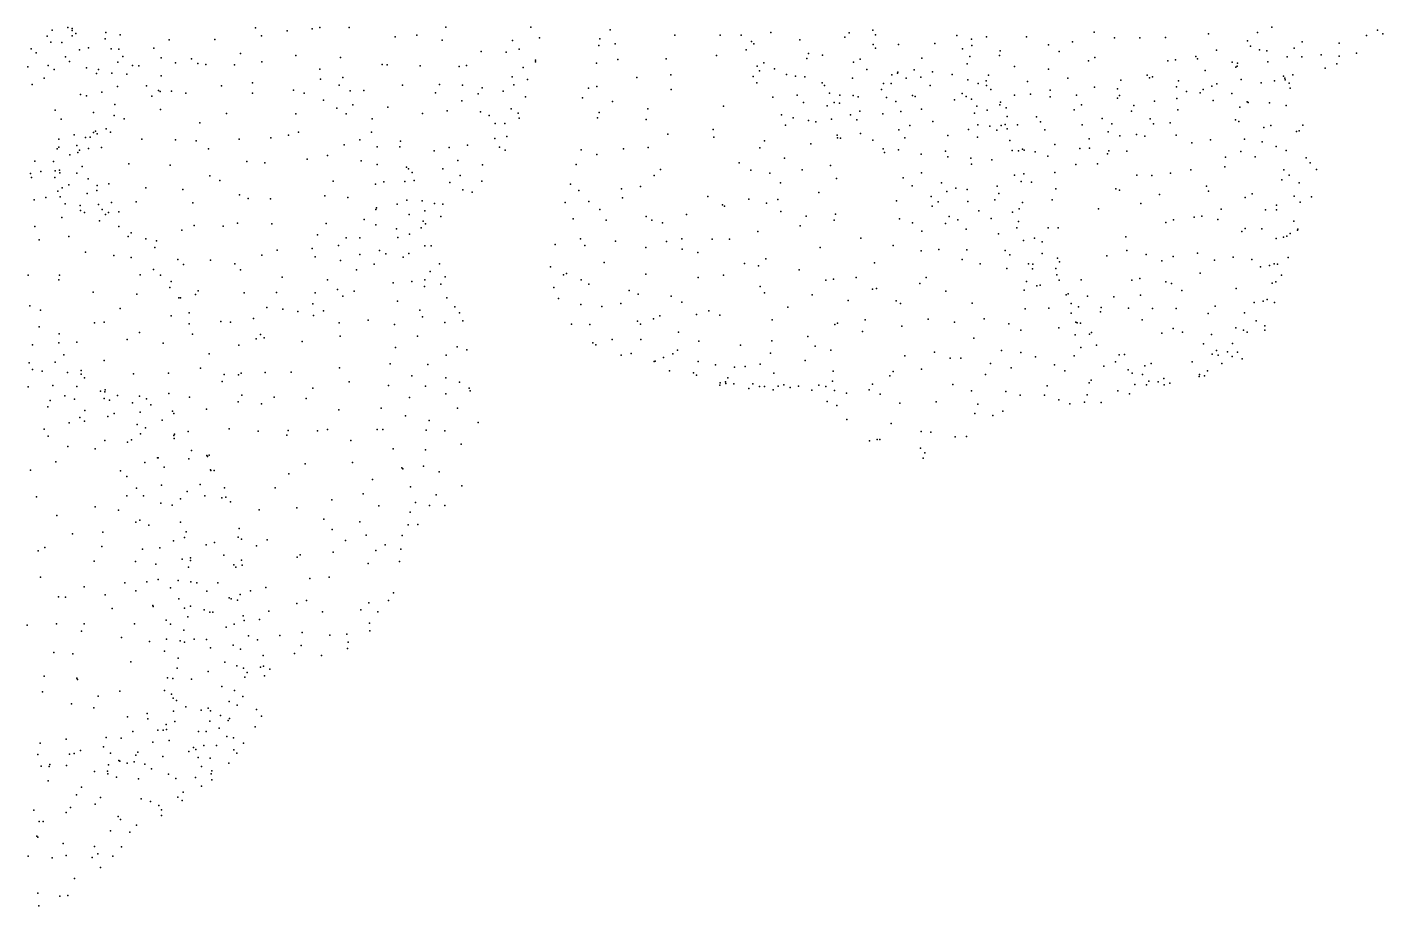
# Model space of a CAD drawing. Header units: metres. Extents: x -25 to 25, y -27.7 to 27.8.
# Drawn here: x 13.45 to 24.16, y -27.74 to -20.81 of the extents above; entities that cross this region are included whole.
import ezdxf

# ---------------------------------------------------------------- set-up
doc = ezdxf.new("R2010")
doc.units = ezdxf.units.M

msp = doc.modelspace()

# ---------------------------------------------------------------- linework, layer by layer
for p in [(13.6515, -20.8284, -4.8422), (13.7753, -20.8079, -0.7818), (13.8101, -20.8309, -7.3774), (13.8102, -20.8172, -4.6932), (13.8387, -20.855, -0.3804), (14.076, -20.847, -4.2024), (14.1889, -20.8647, -2.1942), (15.2573, -20.8105, -7.0563), (15.5063, -20.8347, -2.1745), (15.7039, -20.8187, -6.6889), (15.7658, -20.8092, -2.2804), (15.9964, -20.8088, -6.3954), (16.7602, -20.8061, -2.6676), (17.4293, -20.8051, -3.8683), (18.0561, -20.8274, -2.5995), (19.3246, -20.8478, -5.3411), (19.943, -20.8508, -1.6265), (20.1307, -20.8299, -4.2186), (20.1504, -20.8659, -6.8477), (21.8777, -20.8436, -2.2626), (22.7787, -20.8581, -3.5184), (23.1664, -20.848, -6.9364), (23.278, -20.8054, -7.6228), (24.1122, -20.8288, -5.8639), (24.1554, -20.8572, -5.4816), (13.6139, -20.8777, 0.2206), (13.6419, -20.924, -0.5575), (13.7277, -20.926, -2.5631), (13.8091, -20.8748, -0.0759), (13.9401, -20.9691, -2.5918), (14.0717, -20.8967, -4.5754), (14.454, -20.9718, -2.1039), (14.5751, -20.9052, -1.9198), (14.9355, -20.9023, -1.9103), (15.3054, -20.8741, -2.1126), (16.3602, -20.8817, -6.2768), (16.5314, -20.8673, -2.5517), (16.7314, -20.9077, -6.1315), (17.2848, -20.9116, -3.4438), (17.4985, -20.889, -4.6786), (17.9673, -20.9513, -3.1197), (17.9762, -20.8982, -2.872), (18.0957, -20.9382, -3.5525), (18.568, -20.8692, -1.9028), (18.9253, -20.868, -1.8459), (19.0911, -20.868, -5.8225), (19.1731, -20.9185, -5.62), (19.1894, -20.936, -3.8609), (19.5536, -20.9061, -6.6239), (19.9092, -20.8833, -3.8212), (20.1323, -20.9423, -4.5262), (20.1516, -20.9718, -4.0511), (20.3324, -20.9422, -1.6581), (20.6196, -20.9344, -6.8886), (20.7929, -20.8703, -7.4817), (20.9072, -20.9012, -8.2201), (20.9117, -20.95, -6.9994), (21.0262, -20.8814, -8.4675), (21.3427, -20.8807, -8.7511), (21.517, -20.9459, -1.8564), (21.7061, -20.9204, -2.057), (22.038, -20.8904, -2.452), (22.2376, -20.8909, -8.6664), (22.4389, -20.8871, -3.0066), (23.0875, -20.912, -7.1915), (23.1114, -20.9546, -3.8839), (23.4558, -20.9722, -4.6635), (23.5194, -20.9211, -6.5865), (23.8104, -20.9327, -6.2308), (24.0263, -20.8718, -5.1815), (13.4878, -20.9751, -5.2593), (13.5269, -21.0086, -0.2517), (13.7582, -21.0394, -7.441), (13.7897, -21.0755, -2.7804), (13.8686, -20.9842, -3.8804), (14.1183, -20.9755, -4.006), (14.1775, -20.9793, -2.4934), (14.2104, -21.0359, -2.7096), (14.5136, -21.0469, -2.3001), (14.7527, -21.0559, -2.1902), (15.1401, -21.0135, -2.204), (15.308, -21.0795, -7.2972), (15.5758, -21.0298, -2.415), (15.9272, -21.0451, -6.376), (17.0375, -20.9974, -5.7673), (17.2347, -21.0034, -3.1691), (17.3383, -20.9789, -5.2779), (17.4662, -21.0794, -4.8324), (17.4672, -21.0652, -4.1426), (18.1161, -21.0599, -2.1053), (18.4981, -21.0552, -3.8596), (18.8951, -21.0297, -3.9076), (19.1304, -20.9848, -1.7477), (19.609, -21.0537, -3.8258), (19.6227, -21.0139, -1.6264), (19.7323, -21.0256, -6.6802), (20.0308, -21.0578, -4.8906), (20.5173, -21.0491, -1.6788), (20.8367, -20.977, -1.6488), (20.8962, -21.0358, -7.3803), (21.1301, -21.0284, -6.6917), (21.1349, -20.9933, -1.6808), (21.6001, -20.997, -8.809), (21.8311, -21.0715, -2.2533), (21.8831, -21.046, -8.7628), (22.4568, -21.0713, -2.8932), (22.5195, -21.0622, -6.6945), (22.6781, -21.0357, -3.2722), (22.6928, -21.0564, -6.8494), (22.8431, -20.9877, -8.2676), (23.1827, -20.9854, -6.6805), (23.2405, -20.9913, -4.0901), (23.2465, -21.0777, -6.4901), (23.4012, -21.0398, -4.443), (23.5162, -21.0388, -6.3968), (23.667, -21.0231, -5.1665), (23.8102, -21.0343, -6.0151), (23.9459, -21.01, -5.3555), (13.4595, -21.1192, -7.3035), (13.6211, -21.1085, -3.7143), (13.6668, -21.1385, -5.2323), (13.9227, -21.1271, -2.9792), (14.0031, -21.1715, -3.2645), (14.0192, -21.1401, -3.5223), (14.1245, -21.1681, -4.6243), (14.1708, -21.0816, -3.0401), (14.2424, -21.1752, -4.4373), (14.2856, -21.1079, -3.7684), (14.3375, -21.1094, -4.1679), (14.6266, -21.0874, -2.8634), (14.8014, -21.0929, -2.4356), (14.8643, -21.1009, -7.3942), (15.0902, -21.1039, -7.3486), (15.7662, -21.1381, -2.4396), (16.2578, -21.1006, -2.4652), (16.2957, -21.1039, -6.1658), (16.5574, -21.1116, -2.5203), (16.8654, -21.1164, -5.8775), (16.9227, -21.1088, -2.7265), (17.3691, -21.1226, -3.7899), (17.9484, -21.0882, -2.4946), (18.5351, -21.1816, -1.7326), (19.2177, -21.1124, -5.8167), (19.2348, -21.1505, -6.0568), (19.2684, -21.0871, -6.2728), (19.3533, -21.1337, -5.4817), (19.4478, -21.1784, -1.5729), (19.9774, -21.0828, -1.6265), (20.0828, -21.1399, -6.6967), (20.2787, -21.1817, -4.8776), (20.3241, -21.1696, -6.6856), (20.3276, -21.1608, -1.6782), (20.4568, -21.1418, -4.2711), (20.6013, -21.1572, -0.9213), (20.7567, -21.1776, -0.5819), (20.8747, -21.0938, -8.0935), (21.0431, -21.1848, -8.4322), (21.2468, -21.1158, -6.9606), (21.5164, -21.1374, -1.9589), (22.2956, -21.1832, -6.7087), (22.7537, -21.1461, -6.3876), (22.9663, -21.081, -7.9162), (22.9935, -21.1201, -6.4358), (23.0047, -21.1123, -3.6346), (23.0086, -21.0902, -7.6688), (23.4434, -21.181, -6.106), (23.7004, -21.128, -5.8562), (23.7924, -21.0955, -5.5354), (13.4948, -21.2581, -3.3012), (13.5898, -21.2089, -3.5171), (14.169, -21.2725, -7.581), (14.3963, -21.2678, -4.0186), (14.5129, -21.1882, -7.5337), (14.9882, -21.2687, -7.473), (15.2336, -21.2441, -2.4006), (15.7703, -21.217, -7.0817), (15.9185, -21.2624, -6.8513), (15.9467, -21.2026, -6.5808), (16.4183, -21.2619, -6.0219), (16.7084, -21.259, -2.5983), (16.8903, -21.2636, -5.6931), (17.0461, -21.2851, -2.899), (17.282, -21.1984, -3.5459), (17.296, -21.261, -5.1317), (17.4041, -21.2193, -4.0135), (17.8851, -21.2877, -2.4367), (17.9516, -21.2723, -3.1678), (18.2682, -21.2018, -1.87), (19.1842, -21.1958, -3.8909), (19.2154, -21.2444, -1.5685), (19.5199, -21.1926, -5.3638), (19.5931, -21.197, -6.5606), (19.7299, -21.2458, -5.269), (19.7485, -21.2666, -3.8902), (19.97, -21.2089, -3.9177), (20.213, -21.2491, -0.7757), (20.2748, -21.2504, -1.0549), (20.393, -21.2072, -0.5766), (20.5089, -21.2007, -4.7011), (20.5822, -21.2653, -0.3794), (20.8808, -21.2206, -7.6575), (20.9601, -21.2491, -8.2227), (21.0229, -21.2287, -7.2665), (21.0272, -21.2659, -0.6988), (21.3515, -21.2352, -1.869), (21.6691, -21.2085, -6.7236), (21.8782, -21.2798, -6.6748), (22.061, -21.2913, -6.5677), (22.0861, -21.2223, -2.3855), (22.3133, -21.2044, -2.6005), (22.3363, -21.1971, -8.465), (22.5262, -21.2768, -2.7576), (22.5433, -21.2293, -8.2794), (22.8054, -21.271, -7.4091), (22.8446, -21.2521, -7.6516), (23.0359, -21.2195, -6.2141), (23.1936, -21.2436, -5.998), (23.2999, -21.2285, -4.1056), (23.3703, -21.1912, -5.3768), (23.3827, -21.2068, -5.6028), (23.3852, -21.221, -5.8906), (23.4166, -21.2468, -4.8447), (23.4244, -21.288, -4.3954), (13.8747, -21.337, -5.1075), (13.9221, -21.3462, -7.5706), (14.0436, -21.3193, -4.7733), (14.4387, -21.351, -3.2708), (14.491, -21.3055, -3.8025), (14.5046, -21.3141, -3.5141), (14.5948, -21.3101, -2.8902), (14.7073, -21.3252, -2.7124), (15.2322, -21.3257, -7.4566), (15.5576, -21.3026, -2.3752), (15.642, -21.3272, -7.258), (15.7932, -21.3804, -2.382), (16.0052, -21.3084, -2.4367), (16.1116, -21.3041, -6.1846), (16.6784, -21.3233, -5.8101), (16.8866, -21.3873, -2.7754), (17.0149, -21.332, -5.4733), (17.2126, -21.3114, -3.2473), (17.3895, -21.3554, -4.7447), (17.8393, -21.3632, -2.6345), (18.0746, -21.393, -1.9907), (18.5392, -21.2966, -3.8314), (19.3412, -21.3586, -5.8944), (19.5334, -21.3411, -1.4441), (19.5835, -21.3996, -3.895), (19.7876, -21.326, -1.4882), (19.8256, -21.4001, -1.0838), (19.8699, -21.3423, -6.6005), (19.9749, -21.3454, -0.8898), (20.0142, -21.3545, -1.2627), (20.1977, -21.2974, -0.5616), (20.2381, -21.3599, -1.5307), (20.312, -21.3921, -0.2551), (20.4438, -21.3455, -5.0293), (20.464, -21.3538, -1.478), (20.7752, -21.3783, -4.8044), (20.8342, -21.3298, -4.465), (20.8674, -21.3535, -0.3275), (20.9083, -21.374, -1.2446), (21.0617, -21.2972, -6.6249), (21.1361, -21.3982, -8.3933), (21.249, -21.3419, -7.0824), (21.3729, -21.3339, -6.624), (21.5283, -21.3539, -6.9167), (21.5301, -21.3018, -8.6891), (21.7378, -21.3418, -8.6548), (22.0598, -21.3651, -8.5161), (22.0759, -21.3449, -6.7998), (22.3539, -21.3886, -6.4091), (22.5286, -21.368, -8.09), (22.6043, -21.3135, -7.0979), (22.7138, -21.3232, -7.8638), (22.7375, -21.2977, -6.2126), (22.8165, -21.385, -2.8739), (22.9626, -21.3292, -6.0247), (23.0841, -21.3935, -3.3769), (23.0922, -21.3986, -5.7026), (13.6772, -21.4602, -5.7082), (13.9781, -21.4795, -4.9139), (14.1409, -21.5012, -3.1365), (14.1477, -21.4168, -4.3775), (14.5071, -21.4551, -2.7444), (15.0279, -21.4877, -2.4114), (15.5759, -21.4892, -7.3868), (15.8982, -21.4447, -6.9932), (15.9724, -21.488, -6.7984), (16.0251, -21.4174, -6.4225), (16.3024, -21.4366, -2.4902), (16.5752, -21.4854, -2.603), (16.7708, -21.4664, -5.5734), (17.032, -21.4733, -3.0129), (17.1026, -21.5019, -5.1942), (17.2762, -21.4507, -3.8035), (17.3316, -21.4831, -4.1963), (17.9707, -21.4788, -3.2239), (18.3543, -21.4497, -3.6644), (18.9517, -21.4287, -1.5247), (19.4099, -21.4967, -1.3003), (19.7699, -21.4274, -5.4296), (19.8677, -21.4053, -0.6886), (19.9521, -21.4965, -0.3535), (20.0278, -21.4685, -3.9992), (20.2093, -21.4897, -6.4864), (20.3504, -21.4716, -5.2176), (20.5129, -21.4515, -4.2208), (20.9312, -21.4843, -1.4299), (20.9514, -21.4289, -7.8421), (21.0327, -21.4616, -7.4163), (21.1321, -21.4179, -0.9702), (21.1816, -21.4432, -0.618), (21.7188, -21.4584, -6.9337), (21.7758, -21.4193, -1.9483), (22.1718, -21.4675, -6.4793), (22.1904, -21.4246, -8.3539), (22.5364, -21.4583, -7.8597), (23.0256, -21.4361, -3.1251), (23.2609, -21.4027, -5.2229), (23.3914, -21.4229, -4.9727), (13.7241, -21.5318, -7.5305), (14.0793, -21.6074, -3.9907), (14.2211, -21.5292, -3.4396), (14.817, -21.5598, -7.6213), (16.1787, -21.5275, -6.1675), (17.1498, -21.5651, -3.3884), (17.2239, -21.5645, -4.9642), (17.3372, -21.5225, -4.48), (17.9575, -21.5215, -2.1874), (18.341, -21.535, -1.7265), (18.87, -21.6127, -3.8163), (19.4394, -21.5778, -1.0975), (19.5012, -21.5221, -5.9847), (19.6231, -21.5424, -0.8384), (19.6806, -21.5513, -5.68), (19.8025, -21.5318, -6.3984), (20.0022, -21.5363, -5.5045), (20.4222, -21.581, -6.4429), (20.6024, -21.5501, -0.0862), (20.8853, -21.6117, -4.4532), (20.9596, -21.5764, -4.775), (21.0526, -21.5869, -7.5859), (21.1423, -21.5826, -8.1693), (21.1747, -21.5721, -0.4227), (21.1893, -21.5115, -1.7978), (21.1901, -21.6063, -1.1352), (21.2724, -21.5771, -0.8066), (21.4227, -21.5123, -1.8185), (21.4541, -21.5526, -7.0683), (21.7832, -21.5759, -8.4515), (21.9393, -21.5266, -6.5689), (22.0149, -21.5694, -1.8545), (22.3176, -21.5288, -2.2454), (22.3453, -21.5682, -7.2536), (22.4753, -21.56, -7.5975), (22.9915, -21.5366, -2.844), (23.0187, -21.5497, -5.8706), (23.215, -21.5959, -3.3004), (23.2704, -21.5809, -3.6724), (23.5243, -21.579, -4.4918), (13.7059, -21.6897, -5.9071), (13.8248, -21.655, -5.672), (13.9163, -21.6747, -5.3554), (13.9532, -21.6732, -3.4965), (13.9786, -21.6372, -2.762), (13.9943, -21.6265, -4.1976), (14.0076, -21.6468, -7.5935), (14.1119, -21.6349, -3.7264), (14.3607, -21.6897, -2.4899), (14.6266, -21.6952, -7.6609), (14.7888, -21.7024, -2.4066), (15.1295, -21.6904, -7.6725), (15.3769, -21.6784, -2.2607), (15.518, -21.6571, -7.5187), (15.596, -21.6352, -2.2723), (16.0816, -21.6944, -6.6761), (16.1738, -21.634, -2.4997), (16.4024, -21.7043, -2.6377), (17.1466, -21.6843, -3.5813), (17.2417, -21.6691, -4.7662), (18.5108, -21.6493, -1.6273), (18.8735, -21.6725, -1.4564), (19.2747, -21.7014, -3.8609), (19.8477, -21.6582, -3.9437), (19.8511, -21.678, -6.0957), (19.8741, -21.6813, -0.1565), (20.0318, -21.6454, -6.2883), (20.1284, -21.6971, -5.7366), (20.3361, -21.6161, -0.0478), (20.3834, -21.6782, -4.1339), (20.7225, -21.6597, -6.4993), (20.9552, -21.6723, -6.5676), (21.1088, -21.6177, -1.5858), (21.2108, -21.7002, -6.6012), (21.486, -21.6159, -8.3969), (21.8377, -21.6874, -1.6405), (21.9875, -21.6308, -8.2713), (22.0791, -21.664, -7.2092), (22.2095, -21.6521, -7.9856), (22.2762, -21.6661, -7.7771), (22.5228, -21.6577, -2.2754), (22.6485, -21.7181, -6.2367), (22.7946, -21.6957, -2.5103), (23.0629, -21.6881, -5.6815), (23.2024, -21.7105, -2.995), (23.4738, -21.6284, -4.2162), (23.4939, -21.6246, -4.8631), (13.6924, -21.7654, -7.4648), (13.7054, -21.7532, -3.0849), (13.7908, -21.8133, -2.7254), (13.8462, -21.7403, -4.6374), (13.855, -21.7945, -3.6571), (13.8676, -21.7765, -4.1071), (13.9397, -21.7631, -5.1159), (14.0422, -21.7558, -2.5233), (14.8859, -21.7646, -7.6968), (15.8258, -21.8173, -7.3087), (15.9558, -21.7332, -2.3892), (16.2166, -21.7493, -6.4304), (16.3968, -21.75, -5.8663), (16.667, -21.7821, -5.3293), (16.7849, -21.7559, -2.9966), (16.9295, -21.7362, -5.1508), (17.1842, -21.7528, -3.866), (17.2283, -21.776, -4.5493), (17.8276, -21.7727, -2.4369), (17.9502, -21.8112, -3.2856), (18.1605, -21.7657, -1.894), (18.3567, -21.755, -3.5973), (19.2376, -21.7583, -1.0751), (19.6416, -21.7252, -0.3198), (20.212, -21.7648, -6.0139), (20.2207, -21.7931, -4.0644), (20.3315, -21.7725, -5.5421), (20.5112, -21.8086, 0.0588), (20.7029, -21.7851, -4.2779), (21.23, -21.7775, -1.3128), (21.28, -21.7813, -7.8806), (21.3118, -21.7684, -7.4338), (21.3236, -21.7757, -0.7113), (21.4107, -21.7893, -6.5866), (21.5118, -21.8234, -8.0433), (21.5673, -21.7309, -8.2357), (21.764, -21.7633, -6.5726), (21.8403, -21.7601, -8.1139), (21.9818, -21.8055, -7.5142), (21.9922, -21.78, -7.9035), (22.1342, -21.7832, -1.6925), (23.0343, -21.7868, -2.6675), (23.1469, -21.8294, -5.459), (23.3138, -21.748, -3.4823), (23.3924, -21.779, -3.8773), (13.5168, -21.8636, -7.2381), (13.6628, -21.8653, -3.5688), (13.7105, -21.9329, -6.15), (13.8894, -21.9054, -2.5069), (14.2582, -21.883, -2.3453), (14.5841, -21.8941, -2.3211), (15.1891, -21.8647, -2.271), (15.3303, -21.8759, -7.7128), (15.6657, -21.8482, -7.4899), (16.0922, -21.8607, -6.8378), (16.2176, -21.8893, -6.6207), (16.4489, -21.9098, -2.8859), (16.4641, -21.9233, -5.7641), (16.7368, -21.9222, -5.1403), (16.8545, -21.8584, -3.2149), (17.0491, -21.8929, -4.8537), (17.7879, -21.8882, -3.0441), (18.4529, -21.9277, -1.6707), (19.0752, -21.875, -3.7992), (19.166, -21.9338, -0.9157), (19.4323, -21.839, -3.8824), (19.5722, -21.9322, -0.1817), (19.7964, -21.8968, -3.9065), (20.7206, -21.8297, -5.0754), (20.9029, -21.8395, -0.0911), (20.9081, -21.8871, -6.4823), (21.0688, -21.8509, -4.6097), (21.7327, -21.8901, -7.5727), (21.9033, -21.8846, -1.4957), (22.6403, -21.9324, -6.1746), (22.9072, -21.9062, -2.4527), (22.9136, -21.8317, -5.9179), (23.3747, -21.93, -3.3939), (23.549, -21.8361, -4.8643), (23.5815, -21.8751, -4.3221), (23.6319, -21.9276, -4.6656), (13.4809, -21.9596, -6.5278), (13.4897, -21.9916, -6.9636), (13.5624, -21.9433, -2.835), (13.6728, -21.9916, -4.0917), (13.6768, -21.9399, -3.7729), (13.7116, -21.9546, -4.7179), (13.8471, -21.9565, -4.9826), (13.9373, -22.0014, -5.2086), (14.0998, -22.0428, -7.4512), (14.8969, -21.9782, -7.737), (14.976, -22.0153, -2.298), (15.8698, -22.0199, -7.3613), (16.2713, -22.0254, -2.8318), (16.437, -22.0219, -6.3439), (16.4925, -21.9534, -5.4069), (16.5105, -22.0158, -5.9496), (16.7912, -22.0309, -3.4286), (16.8738, -21.977, -4.9674), (17.0443, -22.0201, -4.2421), (18.4025, -21.9756, -3.6425), (19.3164, -21.958, -0.5481), (19.4015, -22.0325, -0.3143), (19.8441, -21.9998, 0.063), (20.37, -21.9947, -4.059), (20.515, -21.955, -5.4038), (20.6723, -22.0339, -6.2779), (21.2491, -21.9731, -0.4718), (21.3002, -22.0243, -0.7144), (21.3217, -21.9618, -0.9922), (21.3808, -22.0275, -1.2729), (21.5669, -21.9511, -1.3895), (22.2124, -21.9737, -1.5997), (22.3327, -21.9745, -6.344), (22.4785, -21.9563, -1.8702), (23.3589, -22.0096, -5.1457), (23.4146, -21.9732, -3.6127), (23.4947, -22.0326, -4.9704), (13.6021, -22.1487, -4.7931), (13.6972, -22.0994, -2.5402), (13.7155, -22.1454, -4.98), (13.7312, -22.0742, -6.3402), (13.7844, -22.0483, -7.2725), (13.9278, -22.1172, -2.3759), (14.0036, -22.0954, -6.0509), (14.0086, -22.0544, -5.4697), (14.3911, -22.0737, -2.2633), (14.6842, -22.0875, -2.2801), (15.1305, -22.1288, -7.7736), (15.8045, -22.1355, -2.3679), (15.9868, -22.1503, -7.213), (16.2054, -22.0451, -6.7807), (16.8927, -22.088, -3.7517), (16.9674, -22.1069, -4.4436), (17.7431, -22.0444, -2.6377), (17.8101, -22.094, -3.2623), (18.1465, -22.0798, -3.6014), (18.2968, -22.0621, -1.8166), (18.8283, -22.1417, -1.1987), (19.7023, -22.109, -3.877), (20.4399, -22.0568, 0.1111), (20.5891, -22.1412, -5.5833), (20.715, -22.1028, -5.3238), (20.784, -22.0755, -0.0108), (20.8746, -22.0852, -5.1438), (21.1097, -22.0596, -6.4365), (21.1237, -22.119, -0.3514), (21.5741, -22.0808, -6.4651), (22.0474, -22.0823, -6.4212), (22.0761, -22.0921, -1.4683), (22.3919, -22.125, -1.6931), (22.762, -22.0603, -2.1505), (22.7791, -22.1, -5.9428), (23.0696, -22.1484, -5.4877), (23.124, -22.1201, -2.6316), (23.454, -22.1394, -3.9159), (23.592, -22.143, -4.4309), (13.5092, -22.1682, -4.571), (13.7546, -22.1981, -6.6667), (13.8723, -22.212, -6.4597), (13.8751, -22.2509, -6.9921), (14.0183, -22.2043, -6.2868), (14.0482, -22.2443, -7.195), (14.1204, -22.19, -5.7525), (14.3165, -22.1846, -7.4417), (14.7637, -22.1911, -7.6895), (15.199, -22.1563, -2.2887), (15.376, -22.1599, -7.7542), (16.2071, -22.2451, -6.8865), (16.2122, -22.2298, -3.1732), (16.3741, -22.2027, -3.3826), (16.4524, -22.1717, -5.2549), (16.5717, -22.1762, -5.004), (16.5938, -22.255, -5.8567), (16.6693, -22.1977, -3.6461), (16.7348, -22.2031, -4.7616), (17.7016, -22.1879, -2.998), (17.8892, -22.181, -2.2879), (17.9756, -22.2429, -3.5484), (18.1545, -22.1526, -1.9913), (18.9441, -22.2074, -3.7422), (18.9602, -22.2168, -0.9502), (19.1501, -22.1637, -0.7202), (19.2894, -22.1938, -0.4196), (19.3799, -22.164, -3.8694), (20.3163, -22.1754, -3.9212), (20.5991, -22.2167, -4.0146), (20.6464, -22.1828, -6.0631), (20.8791, -22.1822, -6.2585), (20.9665, -22.2544, -4.1938), (21.0926, -22.1684, -4.9934), (21.2843, -22.2377, -4.6371), (21.3116, -22.1891, -1.0268), (21.545, -22.1676, -1.2634), (21.9096, -22.2393, -6.3852), (22.2447, -22.1966, -1.5431), (22.8798, -22.2418, -2.2047), (23.2298, -22.2471, -2.7974), (23.3157, -22.2103, -3.0609), (23.3159, -22.2458, -5.1193), (23.5022, -22.187, -4.1859), (13.7284, -22.3063, -5.1479), (13.9079, -22.269, -5.2942), (14.0269, -22.3325, -6.8346), (14.0743, -22.2826, -5.5422), (14.0982, -22.2684, -2.2724), (14.1798, -22.262, -6.0091), (15.1159, -22.3516, -2.3433), (15.3863, -22.3582, -2.3741), (15.8157, -22.3553, -7.4689), (16.1146, -22.322, -2.9954), (16.4705, -22.2827, -6.5051), (16.58, -22.3354, -4.6283), (16.5977, -22.3576, -4.1338), (16.7203, -22.3002, -4.3344), (17.7637, -22.3169, -3.3033), (18.026, -22.3285, -2.1054), (18.3419, -22.298, -1.7527), (18.3858, -22.327, -3.7815), (18.4695, -22.3499, -1.5123), (18.6595, -22.2833, -1.2657), (19.4031, -22.2611, -0.2), (19.6046, -22.2965, 0.0024), (19.8244, -22.3271, -3.8129), (19.8347, -22.2796, 0.1054), (20.339, -22.3187, 0.1191), (20.4415, -22.3505, -3.8529), (20.7025, -22.3535, -0.047), (20.7333, -22.2981, -5.8922), (20.8013, -22.3258, -5.6457), (21.0638, -22.3139, -5.1508), (21.2308, -22.2648, -4.8673), (21.2782, -22.3378, -6.2507), (22.4412, -22.3474, -6.1574), (22.502, -22.3244, -1.7274), (22.6662, -22.3043, -5.9866), (22.7266, -22.2977, -1.9724), (22.8531, -22.3218, -5.7374), (23.4527, -22.3355, -4.859), (13.5145, -22.3775, -5.0205), (13.7844, -22.4562, -2.3891), (14.1781, -22.3789, -6.594), (14.253, -22.4582, -6.9835), (14.2759, -22.4288, -5.8967), (14.676, -22.4059, -7.5539), (14.7743, -22.3707, -2.2884), (15.0012, -22.3761, -7.7338), (15.7477, -22.4427, -2.5686), (15.973, -22.4667, -7.243), (16.0808, -22.467, -3.2068), (16.2075, -22.3653, -3.4353), (16.3695, -22.3959, -3.8165), (16.3801, -22.4641, -4.1151), (16.4725, -22.4391, -4.3766), (16.5651, -22.3889, -5.58), (19.2207, -22.4169, -3.8066), (19.557, -22.3739, -3.8516), (20.0348, -22.4704, 0.108), (20.5161, -22.4152, 0.0432), (20.867, -22.3998, -0.2288), (21.1217, -22.4366, -4.1129), (21.2659, -22.3879, -4.2936), (21.4046, -22.47, -1.0978), (21.5144, -22.3896, -6.2665), (21.5928, -22.3883, -1.2082), (22.1274, -22.4602, -1.4237), (23.0428, -22.4178, -2.3892), (23.0687, -22.3947, -5.3841), (23.199, -22.3958, -5.2088), (23.3701, -22.4611, -3.3012), (23.3973, -22.4552, -3.5412), (23.423, -22.4333, -3.976), (23.4816, -22.4082, -4.3632), (23.4851, -22.398, -4.6346), (13.5493, -22.4827, -5.2108), (14.3907, -22.4762, -6.2169), (14.4624, -22.5433, -7.244), (14.4759, -22.4909, -2.2696), (15.4278, -22.5651, -2.5181), (15.7045, -22.5528, -7.4934), (15.9129, -22.5274, -2.9351), (16.2368, -22.5674, -6.8912), (16.5938, -22.5318, -5.4175), (16.645, -22.5314, -6.0067), (17.6234, -22.5213, -3.0197), (17.8232, -22.4755, -2.2574), (17.8572, -22.5293, -3.5302), (18.0992, -22.4951, -3.7288), (18.3375, -22.5441, -3.8204), (18.5012, -22.4972, -1.2803), (18.6231, -22.4746, -1.1008), (18.6256, -22.5578, -3.7975), (18.8612, -22.4785, -3.7305), (18.9982, -22.478, -0.7693), (19.7144, -22.5431, -3.7928), (20.2902, -22.5284, 0.0632), (20.5108, -22.5711, -3.7129), (20.6507, -22.5607, -0.1654), (20.8706, -22.5625, -3.8341), (21.1743, -22.5668, -5.3539), (21.3183, -22.4892, -4.9186), (21.4675, -22.4984, -4.4294), (22.1357, -22.5682, -6.1968), (23.3136, -22.472, -4.9663), (13.9156, -22.5795, -5.5037), (14.1381, -22.6059, -5.6817), (14.2762, -22.6236, -2.2934), (14.6449, -22.6381, -7.3785), (14.6887, -22.6775, -2.3734), (14.9019, -22.6448, -7.5486), (15.0933, -22.6737, -2.4809), (15.3062, -22.6031, -7.6544), (15.7277, -22.6175, -2.7995), (15.9275, -22.6475, -3.1686), (16.0801, -22.5995, -3.4255), (16.1931, -22.6764, -4.2363), (16.2869, -22.5947, -4.453), (16.4214, -22.6193, -6.6618), (16.4675, -22.5901, -4.8897), (16.7091, -22.672, -5.6376), (18.0079, -22.6629, -2.0399), (18.7477, -22.5843, -0.8936), (19.1165, -22.6695, -0.6529), (19.2848, -22.6325, -0.484), (20.1439, -22.6639, -3.6615), (20.8353, -22.6395, -0.4923), (20.9769, -22.673, -0.7608), (21.2113, -22.602, -5.7816), (21.3583, -22.673, -5.9226), (21.3934, -22.6751, -5.0111), (21.4651, -22.5923, -4.208), (21.5885, -22.6285, -6.1508), (21.6037, -22.6568, -1.161), (21.9753, -22.6092, -1.3407), (22.2861, -22.5979, -1.4959), (22.4117, -22.6482, -6.0022), (22.4994, -22.6143, -1.671), (22.691, -22.5873, -5.7943), (22.8274, -22.6442, -2.0517), (22.9737, -22.6205, -2.2484), (23.1222, -22.638, -5.1289), (23.2614, -22.6855, -2.9072), (23.2981, -22.674, -3.1236), (23.3235, -22.6767, -3.4429), (23.4071, -22.6232, -4.4499), (13.4617, -22.7634, -2.4233), (13.7107, -22.7612, -5.5674), (14.3478, -22.7601, -5.8884), (14.4531, -22.7181, -6.9038), (14.5086, -22.7616, -6.5423), (15.1378, -22.7195, -7.5731), (15.468, -22.7784, -2.7564), (16.0549, -22.7201, -3.8544), (16.6371, -22.7324, -6.2769), (16.7555, -22.7754, -5.3918), (17.5847, -22.6965, -2.7135), (17.687, -22.7594, -2.3641), (17.7112, -22.749, -3.217), (18.3371, -22.7544, -1.5894), (18.7516, -22.7806, -3.7221), (18.9513, -22.7619, -0.7595), (19.2261, -22.6897, -3.7414), (19.5475, -22.7204, -0.2178), (19.9992, -22.7795, -0.0747), (20.5505, -22.7798, -3.6186), (21.1863, -22.7099, -3.7594), (21.3909, -22.7122, -3.8361), (21.5747, -22.7089, -4.3538), (21.583, -22.759, -4.7703), (22.2377, -22.7894, -5.9909), (22.7137, -22.7466, -1.9042), (23.1898, -22.697, -2.6956), (23.3551, -22.7619, -4.2338), (13.7061, -22.7979, -2.4288), (13.9747, -22.8965, -2.4424), (14.5807, -22.8593, -6.0877), (14.5903, -22.8109, -7.0695), (14.8057, -22.8861, -7.2419), (15.8252, -22.7999, -7.2747), (15.905, -22.8764, -3.6856), (16.035, -22.8882, -7.0867), (16.3437, -22.8234, -4.4727), (16.4898, -22.8118, -4.6674), (16.592, -22.8516, -6.4471), (16.5946, -22.7997, -4.8737), (16.7206, -22.8331, -5.1348), (17.6115, -22.8602, -2.8814), (17.8275, -22.7998, -3.4223), (17.8892, -22.8323, -2.1373), (18.206, -22.8833, -3.6912), (19.2403, -22.8525, -0.6202), (19.7583, -22.8005, -0.1406), (19.8196, -22.7929, -3.7001), (20.1262, -22.8716, -3.6194), (20.1599, -22.8683, -0.2003), (20.5018, -22.828, -0.3725), (20.707, -22.8887, -0.7141), (21.3234, -22.8806, -1.0064), (21.3427, -22.8123, -3.6231), (21.4235, -22.8465, -5.5247), (21.4515, -22.8422, -5.2823), (21.6013, -22.8009, -3.9334), (21.7751, -22.7991, -6.0483), (22.1737, -22.8013, -1.4004), (22.4414, -22.8153, -5.8224), (22.4872, -22.8286, -1.6344), (22.5676, -22.8828, -5.5867), (22.9962, -22.8678, -2.3771), (23.2825, -22.8258, -3.7786), (23.3108, -22.8147, -4.6269), (13.4764, -23.0035, -5.8498), (14.3217, -22.9133, -2.4299), (14.6528, -22.94, -6.848), (14.6657, -22.9419, -6.2812), (14.7836, -22.9151, -2.5171), (15.167, -22.9029, -7.4166), (15.4221, -22.9, -7.4043), (15.7085, -22.9893, -3.4731), (15.7279, -22.9021, -3.2618), (15.9458, -22.9288, -4.0384), (16.3792, -22.9665, -6.7876), (16.7662, -22.9405, -6.1057), (17.6484, -22.9476, -2.5421), (17.8246, -22.9946, -3.2433), (18.1417, -22.9861, -1.9901), (18.2788, -22.9116, -1.754), (18.5384, -22.928, -1.0921), (18.623, -22.9746, -3.6662), (19.2735, -22.9021, -3.6991), (19.6507, -22.9169, -0.3248), (19.9338, -22.9612, -3.632), (20.3144, -22.9646, -0.4283), (20.3475, -22.9851, -3.512), (20.9126, -22.9822, -3.4532), (21.6559, -22.9175, -5.8301), (21.6707, -22.9089, -4.9798), (21.6959, -22.9869, -5.623), (21.8238, -22.9268, -1.2299), (22.0326, -22.9332, -5.8864), (22.2423, -22.9208, -5.8242), (22.8325, -23.0058, -2.1883), (23.1405, -22.9777, -2.7506), (23.2107, -22.9677, -3.6086), (23.2425, -22.955, -3.1626), (23.2999, -22.979, -4.2974), (13.5592, -23.0395, -2.4653), (14.1899, -23.0253, -5.8249), (14.5927, -23.0829, -6.0442), (14.7347, -23.0595, -6.6206), (15.2415, -23.1049, -7.1887), (15.3464, -23.0163, -2.9635), (15.4717, -23.0299, -3.1514), (15.5918, -23.0478, -7.2334), (15.7142, -23.0792, -3.8725), (15.7941, -23.0448, -7.1541), (16.5543, -23.0385, -4.5709), (16.5759, -23.0913, -6.588), (16.8308, -23.0119, -5.2114), (16.8683, -23.0584, -5.418), (17.9902, -23.0106, -3.4478), (18.3994, -23.1068, -1.6768), (18.4478, -23.0835, -1.4196), (18.7384, -23.0721, -0.9509), (18.8358, -23.0438, -3.6367), (18.9233, -23.0788, -0.8485), (19.4576, -23.0158, -0.5729), (20.5651, -23.1098, -3.3827), (21.0091, -23.1061, -3.2915), (21.3318, -23.0277, -3.2769), (21.5177, -23.022, -1.1124), (21.6962, -23.0622, -3.6007), (21.7529, -23.011, -4.7992), (21.9274, -23.0504, -5.4333), (21.933, -23.0164, -5.6499), (22.147, -23.0225, -5.5829), (22.3368, -23.0244, -5.4478), (22.5246, -23.0255, -5.3214), (22.777, -23.0635, -5.1225), (23.0619, -23.0586, -4.9138), (13.551, -23.17, -7.9755), (13.9873, -23.1384, -5.8188), (14.0632, -23.1322, -2.5304), (14.3424, -23.215, -2.5711), (14.733, -23.1466, -2.6363), (14.9824, -23.1276, -7.0224), (15.0597, -23.1342, -2.8219), (15.9173, -23.1391, -4.0469), (16.1476, -23.1161, -7.0269), (16.3548, -23.1522, -4.3322), (16.7503, -23.1348, -4.9022), (16.8932, -23.1219, -5.6319), (17.7504, -23.1487, -2.7665), (17.8948, -23.152, -3.1105), (18.273, -23.1248, -3.5077), (18.2954, -23.1499, -1.9365), (18.5949, -23.2115, -3.4667), (19.3357, -23.1153, -3.6452), (19.8295, -23.1509, -3.5525), (19.8509, -23.1407, -0.528), (20.0492, -23.2079, -3.4643), (20.0702, -23.1157, -0.5139), (20.3578, -23.1635, -0.6895), (20.7735, -23.1339, -3.3215), (21.2027, -23.1468, -1.004), (21.2969, -23.1963, -3.0541), (21.5965, -23.1783, -3.1972), (21.7328, -23.1326, -1.2311), (21.7432, -23.1396, -4.2931), (21.7696, -23.1398, -4.5742), (21.8545, -23.215, -3.6662), (22.2562, -23.1146, -5.2526), (22.4105, -23.2186, -1.6152), (22.5002, -23.1829, -5.1139), (22.575, -23.2111, -1.82), (22.9941, -23.1776, -2.6421), (23.0554, -23.1954, -3.5755), (23.0838, -23.2109, -2.9505), (23.155, -23.1212, -3.3006), (23.2234, -23.1962, -4.2587), (23.2249, -23.1616, -4.5233), (13.4979, -23.3118, -2.6088), (13.7046, -23.2953, -7.7262), (13.7068, -23.2255, -5.9852), (13.8473, -23.2915, -2.635), (14.2447, -23.27, -5.8944), (14.5296, -23.2978, -2.6483), (14.7601, -23.2279, -6.2922), (15.1255, -23.3137, -3.1493), (15.2635, -23.2637, -7.0238), (15.2958, -23.2308, -3.4089), (15.3263, -23.2558, -3.6247), (15.6248, -23.285, -7.1048), (15.9242, -23.2445, -7.1003), (16.5366, -23.2441, -4.4901), (16.8479, -23.327, -5.005), (17.9189, -23.2973, -2.8475), (17.9435, -23.3115, -2.5548), (18.0725, -23.2695, -3.1148), (18.2998, -23.2705, -3.2854), (18.7563, -23.2822, -1.1072), (19.0843, -23.3157, -3.5215), (19.3314, -23.2795, -0.8565), (19.6177, -23.2467, -0.7185), (19.6752, -23.3224, -3.4634), (20.9262, -23.2605, -3.0853), (21.7258, -23.233, -3.3598), (21.8395, -23.2273, -4.0725), (21.8953, -23.3135, -4.2743), (22.7405, -23.3044, -2.3754), (22.8036, -23.2294, -4.9703), (22.9685, -23.3006, -3.8254), (13.744, -23.3915, -7.5419), (14.0616, -23.4346, -5.9711), (14.891, -23.3828, -6.5637), (16.3634, -23.3327, -6.9105), (16.7623, -23.3946, -6.2163), (16.9246, -23.3514, -5.6516), (18.1435, -23.3935, -2.5281), (18.2222, -23.3807, -2.9758), (18.4775, -23.4118, -2.1233), (18.5506, -23.3823, -1.8827), (18.5885, -23.3538, -1.6181), (19.3224, -23.3764, -3.495), (19.5949, -23.4346, -0.9464), (19.7969, -23.3546, -0.779), (20.3835, -23.3981, -3.1388), (20.6161, -23.3686, -3.094), (20.7391, -23.417, -0.8653), (20.8251, -23.4161, -2.8984), (21.1465, -23.357, -2.8405), (21.2965, -23.3718, -1.1474), (21.4131, -23.4074, -2.814), (21.7183, -23.3996, -3.0211), (21.7718, -23.333, -1.3417), (22.0745, -23.3917, -4.6528), (22.1155, -23.3873, -3.7115), (22.8082, -23.3858, -4.814), (22.842, -23.3556, -2.6358), (22.8563, -23.3942, -3.4892), (22.9285, -23.3664, -2.8327), (22.9656, -23.4031, -4.0407), (23.0077, -23.371, -4.6444), (23.0446, -23.4219, -4.4403), (13.4712, -23.4531, -7.1204), (13.4979, -23.5074, -2.7546), (13.5738, -23.5195, -8.4378), (13.6747, -23.4494, -7.3122), (13.7736, -23.5309, -6.1588), (13.8808, -23.5145, -7.7478), (14.2936, -23.5417, -5.9411), (14.5701, -23.5345, -5.9534), (14.8229, -23.4959, -2.9188), (14.8234, -23.495, -6.1265), (15.1439, -23.5349, -3.5811), (15.3326, -23.5312, -6.864), (15.5381, -23.5287, -6.9747), (15.9196, -23.4945, -3.9755), (16.3198, -23.4611, -4.2528), (16.6164, -23.4658, -4.5472), (18.4035, -23.4438, -2.88), (18.4109, -23.4402, -2.3805), (18.5239, -23.5182, -2.6264), (18.7155, -23.533, -2.1694), (18.7513, -23.4433, -1.4753), (18.8867, -23.4695, -3.2741), (19.0367, -23.487, -1.2347), (19.1212, -23.4822, -3.3689), (19.2393, -23.4647, -1.1266), (19.3478, -23.5347, -3.3174), (19.8167, -23.5206, -0.9503), (20.2905, -23.5219, -0.8355), (20.513, -23.504, -2.9416), (21.0583, -23.4592, -1.0437), (21.2217, -23.4933, -2.6363), (21.5643, -23.4694, -1.3653), (21.6445, -23.5172, -2.7954), (21.9528, -23.4803, -1.5143), (22.044, -23.4448, -3.4654), (22.1448, -23.5082, -4.3724), (22.1766, -23.535, -1.6985), (22.2754, -23.4767, -3.9696), (22.3265, -23.4599, -3.671), (22.6513, -23.4473, -3.6562), (22.7718, -23.5163, -4.635), (22.8831, -23.4602, -3.0984), (13.4617, -23.6438, -8.6059), (13.6574, -23.6322, -7.0234), (13.8482, -23.6408, -7.1965), (13.8823, -23.5428, -8.0372), (13.9088, -23.5726, -2.8398), (14.995, -23.6008, -6.437), (15.0089, -23.5461, -3.3118), (15.1238, -23.5496, -6.7173), (15.9968, -23.6027, -7.0392), (16.3071, -23.6333, -6.8882), (16.4904, -23.5554, -6.741), (16.5996, -23.6371, -6.4435), (16.7592, -23.5733, -4.71), (16.8668, -23.6064, -5.7516), (18.7389, -23.5515, -2.9557), (18.9211, -23.6307, -2.5587), (18.9234, -23.6129, -2.3109), (18.9678, -23.6026, -1.9471), (18.9689, -23.6162, -2.9932), (18.984, -23.5727, -1.4949), (19.0322, -23.6183, -1.7373), (19.1822, -23.6203, -3.1181), (19.2343, -23.6416, -2.2934), (19.2756, -23.6394, -1.8572), (19.3825, -23.6381, -1.5598), (19.4279, -23.6277, -2.1605), (19.4765, -23.6479, -2.4408), (19.5429, -23.6382, -2.9737), (19.7026, -23.6314, -2.2134), (19.7581, -23.6408, -2.7315), (19.8126, -23.5976, -2.9868), (20.1266, -23.623, -2.7846), (20.2651, -23.5567, -2.9443), (20.7624, -23.6248, -2.5944), (21.0198, -23.5465, -2.5793), (21.5061, -23.6357, -2.5406), (21.8376, -23.6114, -1.6402), (21.8541, -23.5898, -2.784), (22.1976, -23.6242, -2.9551), (22.259, -23.5469, -4.1685), (22.2891, -23.6288, -2.0463), (22.3078, -23.5997, -3.3081), (22.3828, -23.604, -2.5191), (22.4252, -23.5783, -4.5754), (22.4285, -23.6263, -2.8156), (22.4738, -23.6151, -4.3331), (22.7051, -23.5621, -2.928), (22.7072, -23.5449, -3.3028), (22.7468, -23.557, -4.1243), (13.6376, -23.752, -6.785), (13.7533, -23.7132, -8.5197), (13.8282, -23.7404, -2.9679), (14.0337, -23.677, -7.458), (14.0621, -23.7365, -8.4396), (14.0681, -23.6834, -8.2094), (14.0698, -23.6681, -7.9351), (14.1059, -23.7493, -7.2439), (14.1681, -23.711, -7.6305), (14.3418, -23.7167, -8.0321), (14.3979, -23.7388, -5.9352), (14.5742, -23.6957, -2.9826), (14.7369, -23.724, -3.1406), (15.15, -23.7087, -6.5436), (15.4036, -23.7251, -6.7636), (15.6577, -23.7341, -3.7057), (15.7085, -23.6531, -6.9755), (16.4717, -23.7276, -6.6158), (16.7587, -23.6983, -5.9958), (16.9437, -23.6534, -5.5149), (16.9518, -23.6754, -5.062), (19.1511, -23.6577, -2.5502), (19.3426, -23.667, -2.7834), (19.6485, -23.6702, -1.7918), (19.8284, -23.6726, -1.1592), (19.9222, -23.6939, -2.2037), (20.0996, -23.6659, -0.9657), (20.1884, -23.7003, -2.4731), (20.9072, -23.6752, -2.3931), (21.1796, -23.6798, -1.3146), (21.2938, -23.7083, -2.2236), (21.4853, -23.708, -1.7167), (21.5967, -23.7455, -1.9043), (21.8223, -23.7059, -2.5265), (22.0634, -23.6748, -2.5634), (22.1563, -23.6982, -2.3374), (13.6188, -23.8004, -8.686), (13.9102, -23.8302, -8.6289), (14.1418, -23.8533, -7.0454), (14.2859, -23.7706, -3.0319), (14.3465, -23.8422, -7.329), (14.4316, -23.7846, -8.2988), (14.6016, -23.8352, -3.3041), (14.6117, -23.8543, -8.1115), (14.8714, -23.8195, -5.9031), (15.121, -23.7626, -6.308), (15.3052, -23.7785, -3.5862), (15.9157, -23.8243, -6.883), (16.2493, -23.811, -6.7898), (16.8511, -23.8107, -4.7809), (19.7693, -23.7583, -1.4201), (19.8466, -23.7901, -1.8669), (20.343, -23.7716, -0.9744), (20.6286, -23.7614, -0.9738), (20.9342, -23.8539, -1.1988), (20.9572, -23.7802, -2.2095), (21.1569, -23.8365, -1.7683), (21.6834, -23.7775, -2.2116), (21.8011, -23.7637, -1.9736), (21.9316, -23.7676, -2.1445), (13.787, -23.9276, -6.5569), (13.8716, -23.8858, -3.1235), (13.9066, -23.9142, -6.7502), (14.0921, -23.8761, -6.1091), (14.3245, -23.9403, -3.4103), (14.3881, -23.9661, -7.0995), (14.5211, -23.9062, -7.4349), (16.4415, -23.872, -4.2284), (16.6275, -23.9098, -6.0319), (17.0149, -23.9257, -5.1946), (19.9241, -23.8998, -1.5037), (20.2744, -23.9331, -2.1177), (21.0769, -23.8689, -1.4308), (13.5893, -23.9781, -8.8288), (13.6198, -24.0316, -3.1438), (14.0673, -24.0666, -8.8595), (14.2784, -24.0623, -6.8422), (14.3491, -24.0143, -8.7201), (14.6128, -24.0264, -5.8487), (14.6164, -24.0516, -7.234), (14.6166, -24.0163, -3.5635), (14.725, -23.9969, -7.6509), (15.049, -23.9737, -3.5536), (15.2785, -23.9927, -3.5419), (15.5053, -24.0238, -3.5499), (15.5138, -23.9883, -6.3048), (15.7453, -23.9911, -3.6341), (15.8267, -23.9798, -6.6601), (16.0103, -24.0657, -6.481), (16.2165, -23.9796, -6.5674), (16.2615, -23.9789, -4.0227), (16.603, -23.985, -4.3995), (16.7522, -23.9897, -4.5846), (20.1036, -24.069, -1.5736), (20.1637, -24.058, -1.8083), (20.1856, -24.0582, -1.3374), (20.5122, -23.9963, -1.1098), (20.5878, -24.0009, -2.0802), (20.7806, -24.0386, -1.2849), (20.8695, -24.0341, -1.8282), (13.7764, -24.1142, -8.9008), (13.9908, -24.1331, -6.4983), (14.2472, -24.0803, -6.0237), (14.7516, -24.1456, -8.4303), (14.8919, -24.183, -7.9118), (16.3445, -24.1313, -6.1763), (16.5993, -24.1416, -5.9501), (16.8799, -24.0944, -5.6188), (20.5046, -24.1263, -1.2858), (20.5403, -24.163, -1.8156), (13.6812, -24.2361, -3.4204), (14.3837, -24.2412, -5.9402), (14.4831, -24.2037, -3.5343), (14.4898, -24.2044, -6.8845), (14.5355, -24.2777, -8.7919), (14.7322, -24.2108, -7.1532), (14.8719, -24.1863, -3.5525), (14.8792, -24.1927, -7.6853), (15.6491, -24.2495, -3.5779), (16.0218, -24.2405, -6.2321), (16.4132, -24.2829, -4.1845), (16.5827, -24.2693, -4.3999), (20.5265, -24.2059, -1.505), (13.4804, -24.2995, -8.9816), (14.1926, -24.3065, -3.5064), (14.2425, -24.3508, -8.989), (14.9012, -24.2976, -8.2353), (14.9039, -24.3045, -7.4611), (14.9301, -24.3044, -5.693), (15.5202, -24.33, -5.8773), (16.1814, -24.3747, -6.0943), (16.4199, -24.2913, -6.0346), (16.7068, -24.3133, -5.7587), (14.2427, -24.5032, -6.384), (14.3189, -24.4415, -3.3797), (14.3721, -24.5024, -6.0543), (14.5165, -24.4196, -6.7834), (14.7179, -24.4694, -6.9571), (14.8204, -24.4143, -3.4723), (14.8564, -24.5024, -5.6612), (15.0138, -24.4406, -7.7596), (15.4135, -24.4404, -5.6643), (16.1077, -24.4872, -3.8865), (16.4801, -24.4316, -5.8778), (16.6837, -24.4965, -5.5975), (16.8852, -24.4253, -5.1826), (13.5293, -24.5099, -9.0027), (13.9905, -24.5911, -3.3633), (14.511, -24.5624, -8.8981), (14.5998, -24.5772, -3.3157), (14.6663, -24.5278, -5.7898), (14.9917, -24.5199, -8.1352), (15.0226, -24.513, -3.4791), (15.0595, -24.5512, -7.5688), (15.5832, -24.5983, -3.5984), (15.8591, -24.5336, -5.9448), (16.2298, -24.5814, -4.0373), (16.5212, -24.5566, -4.5023), (16.6309, -24.5788, -4.7497), (16.7514, -24.5786, -5.2718), (13.6895, -24.6594, -3.5027), (14.1757, -24.616, -9.0354), (14.3134, -24.7109, -6.3202), (14.3437, -24.6964, -3.2104), (14.6654, -24.712, -8.7754), (15.2865, -24.614, -5.5277), (15.7962, -24.6875, -3.7189), (16.0816, -24.7091, -5.7044), (16.4767, -24.6322, -5.6513), (13.8121, -24.8034, -9.0097), (14.0519, -24.7905, -9.0403), (14.4158, -24.7346, -6.6056), (14.7092, -24.7877, -6.8882), (15.1281, -24.7622, -7.5815), (15.8616, -24.7696, -5.5725), (16.1294, -24.8128, -3.9717), (16.4145, -24.8173, -5.182), (16.463, -24.7309, -5.4017), (16.5377, -24.7291, -4.8819), (13.5955, -24.9114, -8.9382), (14.0433, -24.9028, -3.2134), (14.3661, -24.923, -6.4369), (14.5018, -24.9141, -6.7254), (14.6093, -24.8587, -3.207), (14.6968, -24.833, -5.7765), (14.8689, -24.8891, -7.0309), (14.9347, -24.8727, -5.4866), (15.121, -24.8293, -3.4471), (15.1456, -24.8465, -7.7831), (15.2663, -24.898, -5.4121), (15.3493, -24.8497, -3.5429), (15.9665, -24.8565, -3.8382), (16.2805, -24.8895, -4.1707), (16.4032, -24.9252, -4.8074), (13.5413, -24.9361, -3.4572), (13.9833, -25.0194, -9.0239), (14.3102, -25.0214, -3.1387), (14.6777, -25.0029, -8.8237), (14.743, -25.0124, -6.9042), (14.744, -24.993, -5.6445), (15.0078, -24.9725, -8.3498), (15.1458, -25.0121, -7.4804), (15.5864, -24.9869, -3.6431), (15.6085, -24.9691, -5.3889), (15.8695, -24.9465, -5.3545), (16.1477, -25.0361, -4.0313), (16.207, -24.9359, -5.177), (16.3939, -25.0207, -4.5347), (13.56, -25.1438, -3.401), (14.4704, -25.0431, -6.1125), (14.7284, -25.0669, -3.2334), (15.0849, -25.0467, -3.4192), (15.1028, -25.0652, -5.3432), (15.1507, -25.0494, -7.9455), (15.8379, -25.1447, -3.796), (13.9061, -25.2218, -9.0184), (14.2256, -25.1904, -9.0519), (14.3115, -25.2527, -3.1661), (14.3984, -25.1813, -6.2654), (14.4889, -25.1637, -6.6491), (14.586, -25.2301, -8.9512), (14.648, -25.172, -5.764), (14.7481, -25.1823, -5.5121), (14.793, -25.1903, -8.7579), (14.9602, -25.1901, -8.5035), (15.2172, -25.2536, -7.7781), (15.3396, -25.2274, -5.2799), (15.6873, -25.1552, -5.3102), (13.7016, -25.3008, -8.9522), (13.7575, -25.3017, -3.3448), (14.0707, -25.2854, -3.2309), (14.652, -25.3172, -6.7208), (14.8723, -25.256, -5.2918), (15.0502, -25.3077, -7.1327), (15.0652, -25.3166, -8.3266), (15.1155, -25.3268, -3.4881), (15.1352, -25.2812, -8.0819), (15.5824, -25.3536, -5.2162), (15.6595, -25.3302, -3.7574), (16.1514, -25.3471, -4.9779), (16.3064, -25.3287, -4.7131), (16.346, -25.2692, -4.485), (14.1268, -25.3934, -9.0833), (14.4462, -25.3673, -6.4208), (14.4508, -25.3774, -9.0494), (14.696, -25.3891, -5.406), (14.7233, -25.4588, -8.9184), (14.7445, -25.373, -3.2919), (14.8519, -25.4032, -8.7448), (14.8976, -25.4208, -6.8882), (14.9203, -25.42, -5.1196), (15.1586, -25.4494, -7.2767), (15.3616, -25.4124, -5.1667), (15.7856, -25.418, -5.1531), (16.0879, -25.4022, -4.086), (16.2223, -25.4195, -4.2967), (13.4546, -25.5234, -3.3952), (13.6857, -25.5131, -9.0368), (13.8842, -25.571, -3.3366), (13.9036, -25.5136, -9.0937), (14.302, -25.5121, -9.1178), (14.553, -25.4852, -3.2517), (14.5872, -25.5158, -5.7602), (14.6906, -25.5636, -6.5716), (15.0267, -25.54, -8.49), (15.09, -25.5149, -7.0641), (15.1669, -25.4877, -8.0136), (15.2882, -25.4793, -3.6307), (16.1572, -25.5072, -4.8042), (16.1604, -25.5697, -4.4417), (14.2004, -25.6217, -3.2935), (14.4194, -25.6522, -3.2836), (14.5547, -25.6339, -6.3914), (14.6635, -25.6465, -5.2996), (14.6959, -25.6584, -8.9884), (14.7728, -25.6347, -3.3528), (14.87, -25.6356, -8.8093), (15.202, -25.6074, -4.9752), (15.2734, -25.6403, -7.3827), (15.4483, -25.6055, -5.0132), (15.6247, -25.5815, -3.8889), (15.8442, -25.6034, -4.965), (15.9783, -25.595, -4.1584), (15.988, -25.6589, -4.8049), (13.6649, -25.7384, -3.388), (13.8163, -25.7502, -9.184), (14.5396, -25.7287, -5.9817), (14.6457, -25.7834, -5.461), (14.9011, -25.7033, -4.9429), (15.081, -25.6824, -3.5975), (15.1392, -25.7133, -8.1514), (15.3164, -25.7635, -7.5992), (15.5647, -25.7474, -4.0639), (15.6178, -25.6849, -4.9178), (15.7792, -25.7622, -4.2661), (15.9826, -25.7075, -4.4045), (14.2737, -25.8134, -9.1985), (14.6382, -25.8636, -3.3342), (14.8828, -25.8887, -3.4664), (15.0146, -25.816, -6.7361), (15.1086, -25.8459, -8.3371), (15.1616, -25.8636, -4.6887), (15.2954, -25.8563, -3.9672), (15.3199, -25.8461, -7.3932), (15.3706, -25.8697, -4.5923), (13.5901, -25.9274, -9.2175), (13.8472, -25.9423, -3.4142), (13.8529, -25.9515, -9.2415), (14.5631, -25.9382, -6.0495), (14.6044, -25.9456, -5.1972), (14.7515, -25.9502, -6.4184), (15.1743, -25.935, -8.1005), (15.1908, -25.8974, -7.007), (15.3276, -25.9229, -4.1854), (13.5761, -26.05, -3.5074), (14.0148, -26.0829, -3.4261), (14.1851, -26.0446, -9.2299), (14.5377, -26.0386, -9.1062), (14.5952, -26.0687, -3.3642), (14.6061, -26.0997, -6.2626), (14.9909, -26.0065, -8.7125), (15.0902, -26.0392, -3.7522), (15.156, -26.0857, -4.1268), (13.8048, -26.1443, -3.5212), (13.9803, -26.1766, -9.248), (14.6088, -26.2031, -5.4625), (14.6333, -26.1193, -5.7838), (14.7067, -26.1686, -8.9847), (14.8271, -26.1953, -4.679), (14.8841, -26.1795, -3.5721), (14.9014, -26.2008, -6.5193), (15.0481, -26.1252, -6.6887), (15.1125, -26.155, -8.2124), (15.2651, -26.1881, -7.1609), (14.2458, -26.2471, -9.1973), (14.4012, -26.2205, -3.3982), (14.4068, -26.2616, -5.0789), (14.5516, -26.307, -4.7513), (14.6205, -26.2834, -3.4656), (14.8967, -26.2813, -8.7207), (14.9821, -26.2356, -4.4451), (15.042, -26.277, -3.9508), (15.0528, -26.2595, -8.3883), (15.3038, -26.2415, -7.5825), (13.7629, -26.4226, -3.7856), (14.0787, -26.4109, -4.7566), (14.198, -26.416, -5.0722), (14.2879, -26.3624, -3.5118), (14.4861, -26.3522, -9.0326), (14.5292, -26.352, -5.8357), (14.5543, -26.3459, -5.608), (14.807, -26.3627, -4.4779), (14.8684, -26.364, -3.7163), (14.9716, -26.3355, -4.2558), (15.0318, -26.4025, -6.75), (15.0845, -26.4132, -7.9972), (15.2537, -26.325, -7.3567), (13.5571, -26.4539, -9.1589), (13.8263, -26.5367, -4.9555), (13.8769, -26.5125, -4.6214), (14.0573, -26.483, -3.7793), (14.1131, -26.5326, -9.096), (14.3279, -26.525, -6.0091), (14.4477, -26.4473, -6.2939), (14.5745, -26.4337, -4.5613), (14.7307, -26.5193, -3.82), (14.7679, -26.488, -4.2813), (14.786, -26.5053, -8.6393), (14.8503, -26.4743, -4.081), (14.9492, -26.4737, -8.2635), (15.0864, -26.5077, -7.0726), (15.1096, -26.534, -7.3208), (15.1633, -26.456, -7.6547), (13.5405, -26.5434, -3.9552), (13.5643, -26.6358, -4.8708), (13.6277, -26.6383, -9.0235), (13.6336, -26.6232, -4.2203), (13.7663, -26.6304, -5.1992), (13.7899, -26.5408, -4.003), (14.0974, -26.6252, -5.349), (14.1794, -26.5914, -4.2298), (14.1864, -26.5969, -3.9948), (14.2451, -26.6117, -6.2887), (14.2985, -26.6026, -5.5647), (14.3139, -26.5493, -3.7388), (14.3829, -26.6192, -4.1087), (14.5253, -26.5587, -3.7448), (14.8059, -26.5691, -8.417), (14.8299, -26.6401, -8.2055), (14.8988, -26.5722, -6.7164), (15.0477, -26.6129, -7.5058), (13.9869, -26.6793, -8.9927), (14.0894, -26.6765, -6.0975), (14.091, -26.6977, -5.8321), (14.1601, -26.7227, -8.8769), (14.3338, -26.7366, -6.4628), (14.4373, -26.6563, -8.7679), (14.5696, -26.7003, -6.5848), (14.6296, -26.7343, -8.38), (14.7845, -26.7258, -6.8195), (14.9072, -26.6976, -7.0238), (14.9113, -26.7453, -7.5975), (14.9125, -26.673, -7.9109), (13.6207, -26.7525, -5.4234), (13.8835, -26.8023, -5.8465), (14.6857, -26.8416, -6.9872), (14.8317, -26.7945, -7.3823), (13.798, -26.9624, -8.4826), (13.8436, -26.8613, -8.6872), (13.9921, -26.9373, -6.2935), (14.0334, -26.8823, -8.5844), (14.3542, -26.8933, -6.6375), (14.4285, -26.9143, -8.2388), (14.4948, -26.9464, -6.9981), (14.6435, -26.8802, -8.0291), (14.6795, -26.9073, -7.696), (13.5085, -26.9838, -5.6696), (13.5489, -27.0721, -5.9072), (13.5813, -27.0726, -8.3325), (13.7633, -27.0008, -6.1177), (14.1745, -27.034, -6.5172), (14.1921, -27.0575, -8.1284), (14.5147, -26.9814, -7.2868), (14.5163, -27.0258, -7.7984), (14.1133, -27.1472, -7.9526), (14.2652, -27.1561, -7.6202), (14.3188, -27.1006, -7.8227), (13.5317, -27.1877, -6.098), (13.539, -27.1968, -8.1526), (13.7402, -27.2463, -7.9729), (13.9859, -27.2695, -7.7521), (14.1992, -27.2729, -7.2642), (13.4619, -27.3457, -6.2296), (13.653, -27.3584, -6.3275), (13.7638, -27.3418, -7.7693), (13.9692, -27.3569, -7.5544), (14.0139, -27.328, -6.5627), (14.1301, -27.3462, -6.8061), (14.0331, -27.4361, -7.2353), (13.828, -27.5224, -7.385), (13.5394, -27.6379, -6.5862), (13.7126, -27.6617, -6.727), (13.7749, -27.6565, -7.1113), (13.5458, -27.7386, -6.8849)]:
    msp.add_point(p)

doc.saveas('drawing.dxf')
